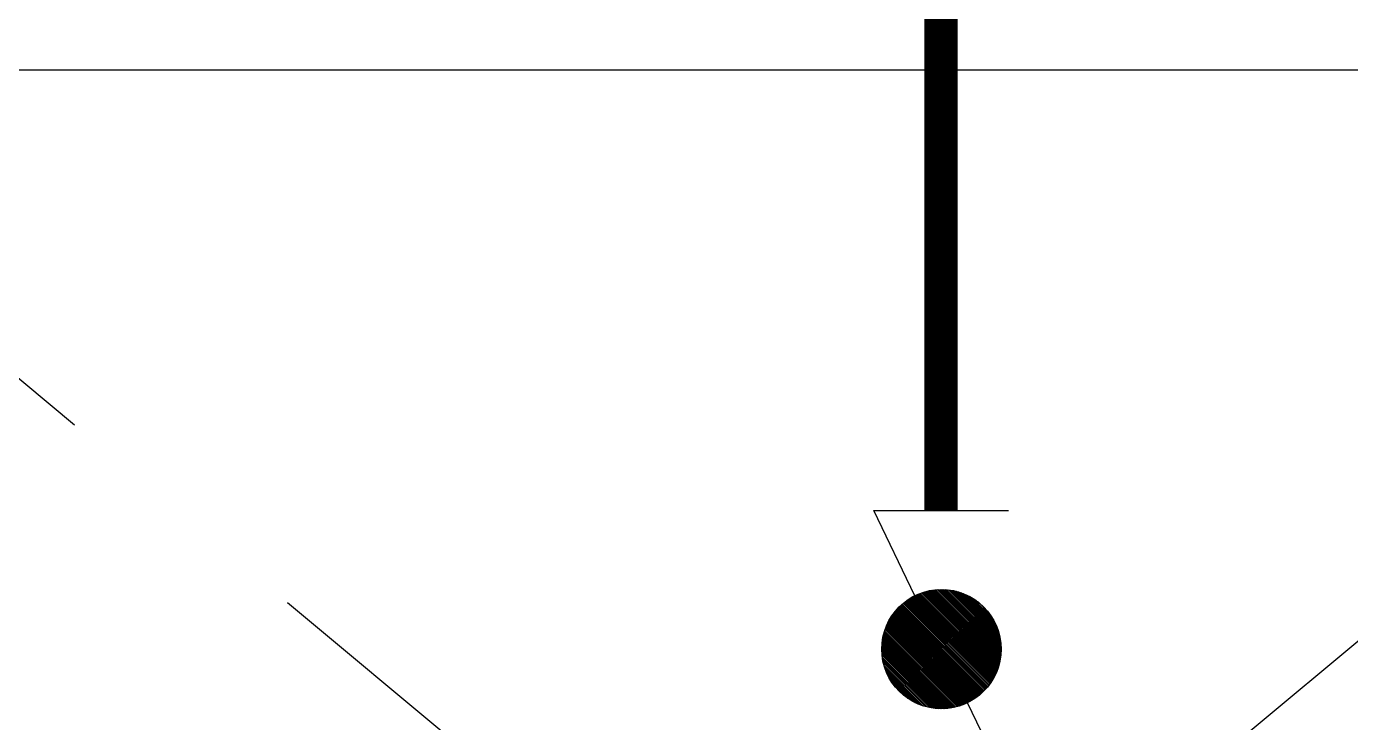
# Model space of a CAD drawing. Extents: x -22909.9 to -22897.8, y -4.7 to 4.1.
# Drawn here: x -22905.268 to -22904.671, y 0.82 to 1.134 of the extents above; entities that cross this region are included whole.
import ezdxf

# ---------------------------------------------------------------- set-up
doc = ezdxf.new("R2010")
doc.units = 0
doc.header["$LTSCALE"] = 0.5
doc.header["$MEASUREMENT"] = 0
doc.linetypes.add('DASHDOT', pattern=[1, 0.5, -0.25, 0, -0.25])
doc.layers.get('0').update_dxf_attribs({"linetype": 'CONTINUOUS'})
doc.layers.add('COW', color=2, linetype='CONTINUOUS')
doc.layers.add('DIB-018', color=6, linetype='CONTINUOUS')

# ---------------------------------------------------------------- blocks, each defined once
blk = doc.blocks.new('*X6')
at = {"color": 0}
for p, q in [((2.6095, 8.5581), (2.6757, 8.6242)), ((2.6096, 8.5546), (2.6792, 8.6242)), ((2.6096, 8.5563), (2.6775, 8.6242)), ((2.6096, 8.5599), (2.6739, 8.6242)), ((2.6097, 8.5529), (2.6808, 8.6241)), ((2.6097, 8.5617), (2.672, 8.6241)), ((2.6098, 8.5636), (2.6701, 8.624)), ((2.6099, 8.5513), (2.6825, 8.6239)), ((2.61, 8.5656), (2.6682, 8.6238)), ((2.61, 8.5497), (2.684, 8.6237)), ((2.6102, 8.5482), (2.6856, 8.6235)), ((2.6103, 8.5676), (2.6661, 8.6235)), ((2.6105, 8.5466), (2.6871, 8.6233)), ((2.6106, 8.5698), (2.664, 8.6231)), ((2.6108, 8.5451), (2.6886, 8.623)), ((2.6111, 8.5437), (2.6901, 8.6227)), ((2.6111, 8.572), (2.6618, 8.6227)), ((2.6114, 8.5422), (2.6915, 8.6224)), ((2.6116, 8.5743), (2.6595, 8.6222)), ((2.6117, 8.5408), (2.6929, 8.622)), ((2.6121, 8.5394), (2.6943, 8.6217)), ((2.6123, 8.5767), (2.657, 8.6215)), ((2.6125, 8.5381), (2.6957, 8.6212)), ((2.613, 8.5367), (2.697, 8.6208)), ((2.6131, 8.5793), (2.6544, 8.6206)), ((2.6134, 8.5354), (2.6983, 8.6204)), ((2.6139, 8.5341), (2.6996, 8.6199)), ((2.6142, 8.5821), (2.6516, 8.6196)), ((2.6144, 8.5329), (2.7009, 8.6194)), ((2.6149, 8.5316), (2.7021, 8.6189)), ((2.6154, 8.5304), (2.7034, 8.6183)), ((2.6155, 8.5852), (2.6486, 8.6183)), ((2.616, 8.5292), (2.7046, 8.6178)), ((2.6166, 8.528), (2.7058, 8.6172)), ((2.6171, 8.5887), (2.6451, 8.6166)), ((2.6172, 8.5268), (2.7069, 8.6166)), ((2.6178, 8.5257), (2.7081, 8.616)), ((2.6184, 8.5246), (2.7092, 8.6153)), ((2.6191, 8.5234), (2.7103, 8.6147)), ((2.6195, 8.5928), (2.641, 8.6143)), ((2.6198, 8.5224), (2.7114, 8.614)), ((2.6205, 8.5213), (2.7125, 8.6133)), ((2.6212, 8.5202), (2.7136, 8.6126)), ((2.6219, 8.5192), (2.7146, 8.6119)), ((2.6227, 8.5182), (2.7156, 8.6111)), ((2.6234, 8.5171), (2.7166, 8.6104)), ((2.6235, 8.5986), (2.6352, 8.6102)), ((2.6242, 8.5162), (2.7176, 8.6096)), ((2.625, 8.5152), (2.7186, 8.6088)), ((2.6258, 8.5142), (2.7195, 8.608)), ((2.6266, 8.5133), (2.7205, 8.6071)), ((2.6275, 8.5124), (2.7214, 8.6063)), ((2.6283, 8.5115), (2.7223, 8.6054)), ((2.6292, 8.5106), (2.7232, 8.6045)), ((2.6301, 8.5097), (2.7241, 8.6037)), ((2.631, 8.5089), (2.7249, 8.6027)), ((2.632, 8.508), (2.7258, 8.6018)), ((2.6329, 8.5072), (2.7266, 8.6009)), ((2.6339, 8.5064), (2.7274, 8.5999)), ((2.6349, 8.5056), (2.7282, 8.5989)), ((2.6358, 8.5048), (2.7289, 8.5979)), ((2.6369, 8.5041), (2.7297, 8.5969)), ((2.6379, 8.5033), (2.7304, 8.5959)), ((2.6389, 8.5026), (2.7311, 8.5948)), ((2.64, 8.5019), (2.7318, 8.5938)), ((2.6411, 8.5012), (2.7325, 8.5927)), ((2.6422, 8.5006), (2.7332, 8.5916)), ((2.6433, 8.4999), (2.7338, 8.5905)), ((2.6445, 8.4993), (2.7345, 8.5893)), ((2.6456, 8.4987), (2.7351, 8.5882)), ((2.6468, 8.4981), (2.7357, 8.587)), ((2.648, 8.4975), (2.7362, 8.5858)), ((2.6492, 8.497), (2.7368, 8.5846)), ((2.6504, 8.4964), (2.7373, 8.5833)), ((2.6517, 8.4959), (2.7378, 8.5821)), ((2.653, 8.4955), (2.7383, 8.5808)), ((2.6543, 8.495), (2.7388, 8.5795)), ((2.6556, 8.4945), (2.7392, 8.5782)), ((2.657, 8.4941), (2.7396, 8.5768)), ((2.6583, 8.4937), (2.74, 8.5754)), ((2.6597, 8.4934), (2.7404, 8.574)), ((2.6612, 8.493), (2.7408, 8.5726)), ((2.6626, 8.4927), (2.7411, 8.5712)), ((2.6641, 8.4924), (2.7414, 8.5697)), ((2.6656, 8.4922), (2.7416, 8.5682)), ((2.6671, 8.4919), (2.7418, 8.5666)), ((2.6687, 8.4917), (2.742, 8.5651)), ((2.6703, 8.4916), (2.7422, 8.5634)), ((2.672, 8.4915), (2.7423, 8.5618)), ((2.6737, 8.4914), (2.7424, 8.5601)), ((2.6754, 8.4913), (2.7424, 8.5584)), ((2.6772, 8.4914), (2.7424, 8.5566)), ((2.679, 8.4914), (2.7424, 8.5548)), ((2.6809, 8.4915), (2.7422, 8.5529)), ((2.6828, 8.4917), (2.7421, 8.551)), ((2.6848, 8.4919), (2.7418, 8.549)), ((2.6869, 8.4922), (2.7415, 8.5469)), ((2.6891, 8.4926), (2.7411, 8.5447)), ((2.6913, 8.4931), (2.7406, 8.5424)), ((2.6937, 8.4938), (2.74, 8.5401)), ((2.6962, 8.4945), (2.7393, 8.5375)), ((2.6989, 8.4954), (2.7383, 8.5348)), ((2.7018, 8.4966), (2.7372, 8.5319)), ((2.7051, 8.4981), (2.7357, 8.5287)), ((2.7088, 8.5), (2.7337, 8.5249)), ((2.7135, 8.503), (2.7308, 8.5202))]:
    blk.add_line(p, q, dxfattribs=at)

msp = doc.modelspace()

# ---------------------------------------------------------------- linework, layer by layer
at = {"layer": 'COW'}
for p, q in [((-22904.88585, 0.91584), (-22904.82504, 0.91584)), ((-22904.86731, 0.87745), (-22904.88585, 0.91584)), ((-22904.85544, 0.85395), (-22904.85576, 0.8533)), ((-22904.85544, 0.85286), (-22904.85561, 0.85321)), ((-22904.85531, 0.85367), (-22904.85544, 0.85395)), ((-22904.85509, 0.85358), (-22904.85544, 0.85286)), ((-22904.82504, 0.79097), (-22904.84349, 0.82919))]:
    msp.add_line(p, q, dxfattribs=at)
at = {"layer": 'COW', "linetype": 'Continuous', "const_width": 0.015}
msp.add_lwpolyline([(-22904.85544, 1.81581), (-22904.85544, 0.91584)], dxfattribs=at)
at = {"layer": 'COW'}
msp.add_circle((-22904.85529, 0.85337), 0.02691, dxfattribs=at)
at = {"layer": 'DIB-018'}
msp.add_line((-22907.879, 1.11452), (-22900.54231, 1.11452), dxfattribs=at)
at = {"layer": 'DIB-018', "linetype": 'DASHDOT'}
for p, q in [((-22905.43831, 1.11452), (-22904.35831, 0.21452)), ((-22904.35831, 1.11452), (-22905.43831, 0.21452))]:
    msp.add_line(p, q, dxfattribs=at)

# ---------------------------------------------------------------- block references
at = {"layer": 'COW', "xscale": 0.405, "yscale": 0.405, "zscale": 0.405, "rotation": 270}
msp.add_blockref('*X6', (-22908.32119, 1.93714), dxfattribs=at)

doc.saveas('drawing.dxf')
